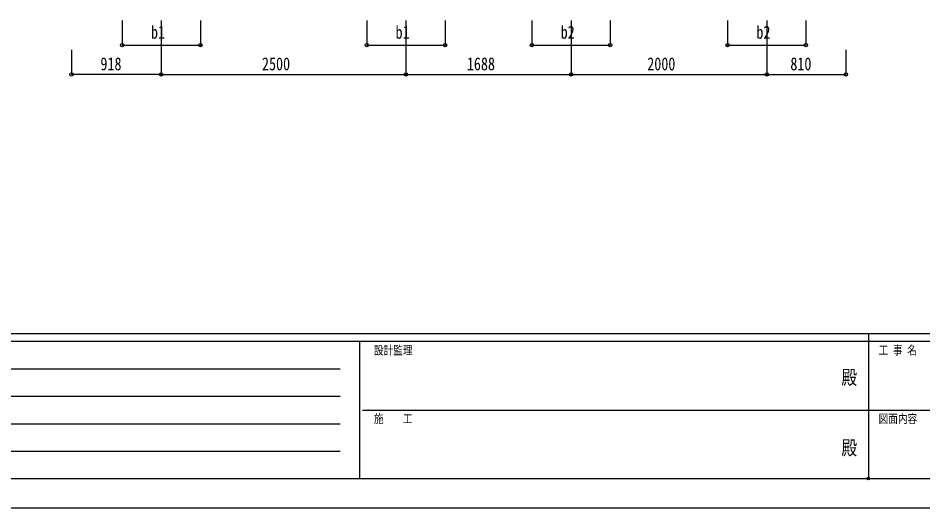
# Model space of a CAD drawing. Units: millimetres, scale not verified. Extents: x -16832 to 16820, y -11892 to 11880.
# Drawn here: x -8711 to 538, y -11880 to -6876 of the extents above; entities that cross this region are included whole.
import ezdxf
from ezdxf.enums import TextEntityAlignment as Align

# ---------------------------------------------------------------- set-up
doc = ezdxf.new("R2010")
doc.units = ezdxf.units.MM
doc.header["$LTSCALE"] = 50
doc.header["$PDMODE"] = 32
doc.header["$PDSIZE"] = 25
doc.layers.add('0-7_YKK_D', color=6, linetype='Continuous')
doc.layers.add('0-8_YKK_ZWAK', color=7, linetype='Continuous')
doc.styles.add('ＭＳ ゴシック', font='')
doc.styles.get('ＭＳ ゴシック').set_extended_font_data('MS Gothic')

msp = doc.modelspace()

# ---------------------------------------------------------------- linework, layer by layer
at = {"layer": '0-7_YKK_D'}
for p, q in [((-7646.92, -6901), (-7646.92, -7152)), ((-7246.92, -6901), (-7246.92, -7452)), ((-6846.92, -6901), (-6846.92, -7152)), ((-5146.92, -6901), (-5146.92, -7152)), ((-4746.92, -6901), (-4746.92, -7452)), ((-4746.92, -6901), (-4746.92, -7452)), ((-4346.92, -6901), (-4346.92, -7152)), ((-3458.92, -6901), (-3458.92, -7152)), ((-3058.92, -6901), (-3058.92, -7452)), ((-3058.92, -6901), (-3058.92, -7452)), ((-2658.92, -6901), (-2658.92, -7152)), ((-1458.92, -6901), (-1458.92, -7152)), ((-1058.92, -6901), (-1058.92, -7452)), ((-658.92, -6901), (-658.92, -7152)), ((-8164.92, -7201), (-8164.92, -7452)), ((-7646.92, -7151), (-6846.92, -7151)), ((-7246.92, -7201), (-7246.92, -7452)), ((-5146.92, -7151), (-4346.92, -7151)), ((-3458.92, -7151), (-2658.92, -7151)), ((-1458.92, -7151), (-658.92, -7151)), ((-1058.92, -7201), (-1058.92, -7452)), ((-248.92, -7201), (-248.92, -7452)), ((-7246.92, -7451), (-8164.92, -7451)), ((-7246.92, -7451), (-4746.92, -7451)), ((-4746.92, -7451), (-3058.92, -7451)), ((-3058.92, -7451), (-1058.92, -7451)), ((-1058.92, -7451), (-248.92, -7451))]:
    msp.add_line(p, q, dxfattribs=at)
for centre in [(-7646.92, -7151), (-6846.92, -7151), (-5146.92, -7151), (-4346.92, -7151), (-3458.92, -7151), (-2658.92, -7151), (-1458.92, -7151), (-658.92, -7151), (-8164.92, -7451), (-7246.92, -7451), (-7246.92, -7451), (-4746.92, -7451), (-4746.92, -7451), (-3058.92, -7451), (-3058.92, -7451), (-1058.92, -7451), (-1058.92, -7451), (-248.92, -7451)]:
    msp.add_circle(centre, 17, dxfattribs=at)
at = {"layer": '0-8_YKK_ZWAK'}
for p, q in [((15580.08, -10100), (-15619.92, -10100)), ((-19.92, -10100), (-19.92, -11580)), ((-5219.92, -10180), (-15619.92, -10180)), ((-5219.92, -10180), (-5219.92, -11580)), ((-19.92, -10180), (-5219.92, -10180)), ((5180.08, -10180), (-19.92, -10180)), ((-15449.92, -10460), (-5419.92, -10460)), ((-15449.92, -10740), (-5419.92, -10740)), ((-5189.92, -10880), (-19.92, -10880)), ((-19.92, -10880), (5180.08, -10880)), ((-15449.92, -11020), (-5419.92, -11020)), ((-15449.92, -11300), (-5419.92, -11300)), ((-15619.92, -11580), (-5219.92, -11580)), ((-5219.92, -11580), (-19.92, -11580)), ((-19.92, -11580), (5180.08, -11580))]:
    msp.add_line(p, q, dxfattribs=at)
msp.add_lwpolyline([(-16820, -11880), (16820, -11880), (16820, 11880), (-16820, 11880)], close=True, dxfattribs=at)
msp.add_point((-19.92, -11580), dxfattribs=at)

# ---------------------------------------------------------------- texts
at = {"layer": '0-7_YKK_D', "style": 'ＭＳ ゴシック', "width": 0.8}
for s, p in [('b1', (-7352.52, -7126)), ('b1', (-4852.52, -7126)), ('b2', (-3164.52, -7126)), ('b2', (-1164.52, -7126)), ('918', (-7869.12, -7449)), ('2500', (-6217.72, -7449)), ('1688', (-4123.72, -7449)), ('2000', (-2279.72, -7449)), ('810', (-817.12, -7449))]:
    msp.add_text(s, height=132, dxfattribs=at).set_placement(p, align=Align.BOTTOM_LEFT)
at = {"layer": '0-8_YKK_ZWAK', "style": 'ＭＳ ゴシック', "width": 0.8}
for s, height, p in [('設計監理', 87.98, (-5073.25, -10340)), ('工 事 名', 87.98, (85.08, -10340)), ('殿', 146.6, (-294.67, -10663.33)), ('施\u3000\u3000工', 87.98, (-5073.25, -11040)), ('図面内容', 87.98, (85.08, -11040)), ('殿', 146.6, (-294.67, -11383.33))]:
    msp.add_text(s, height=height, dxfattribs=at).set_placement(p, align=Align.BOTTOM_LEFT)

doc.saveas('drawing.dxf')
